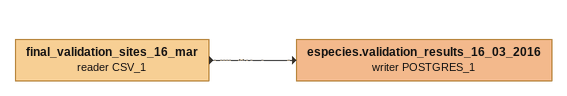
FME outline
final_validation_sites_16_mar (reader CSV_1)
    -> especies.validation_results_16_03_2016 (writer POSTGRES_1)
especies.validation_results_16_03_2016 (writer POSTGRES_1)
